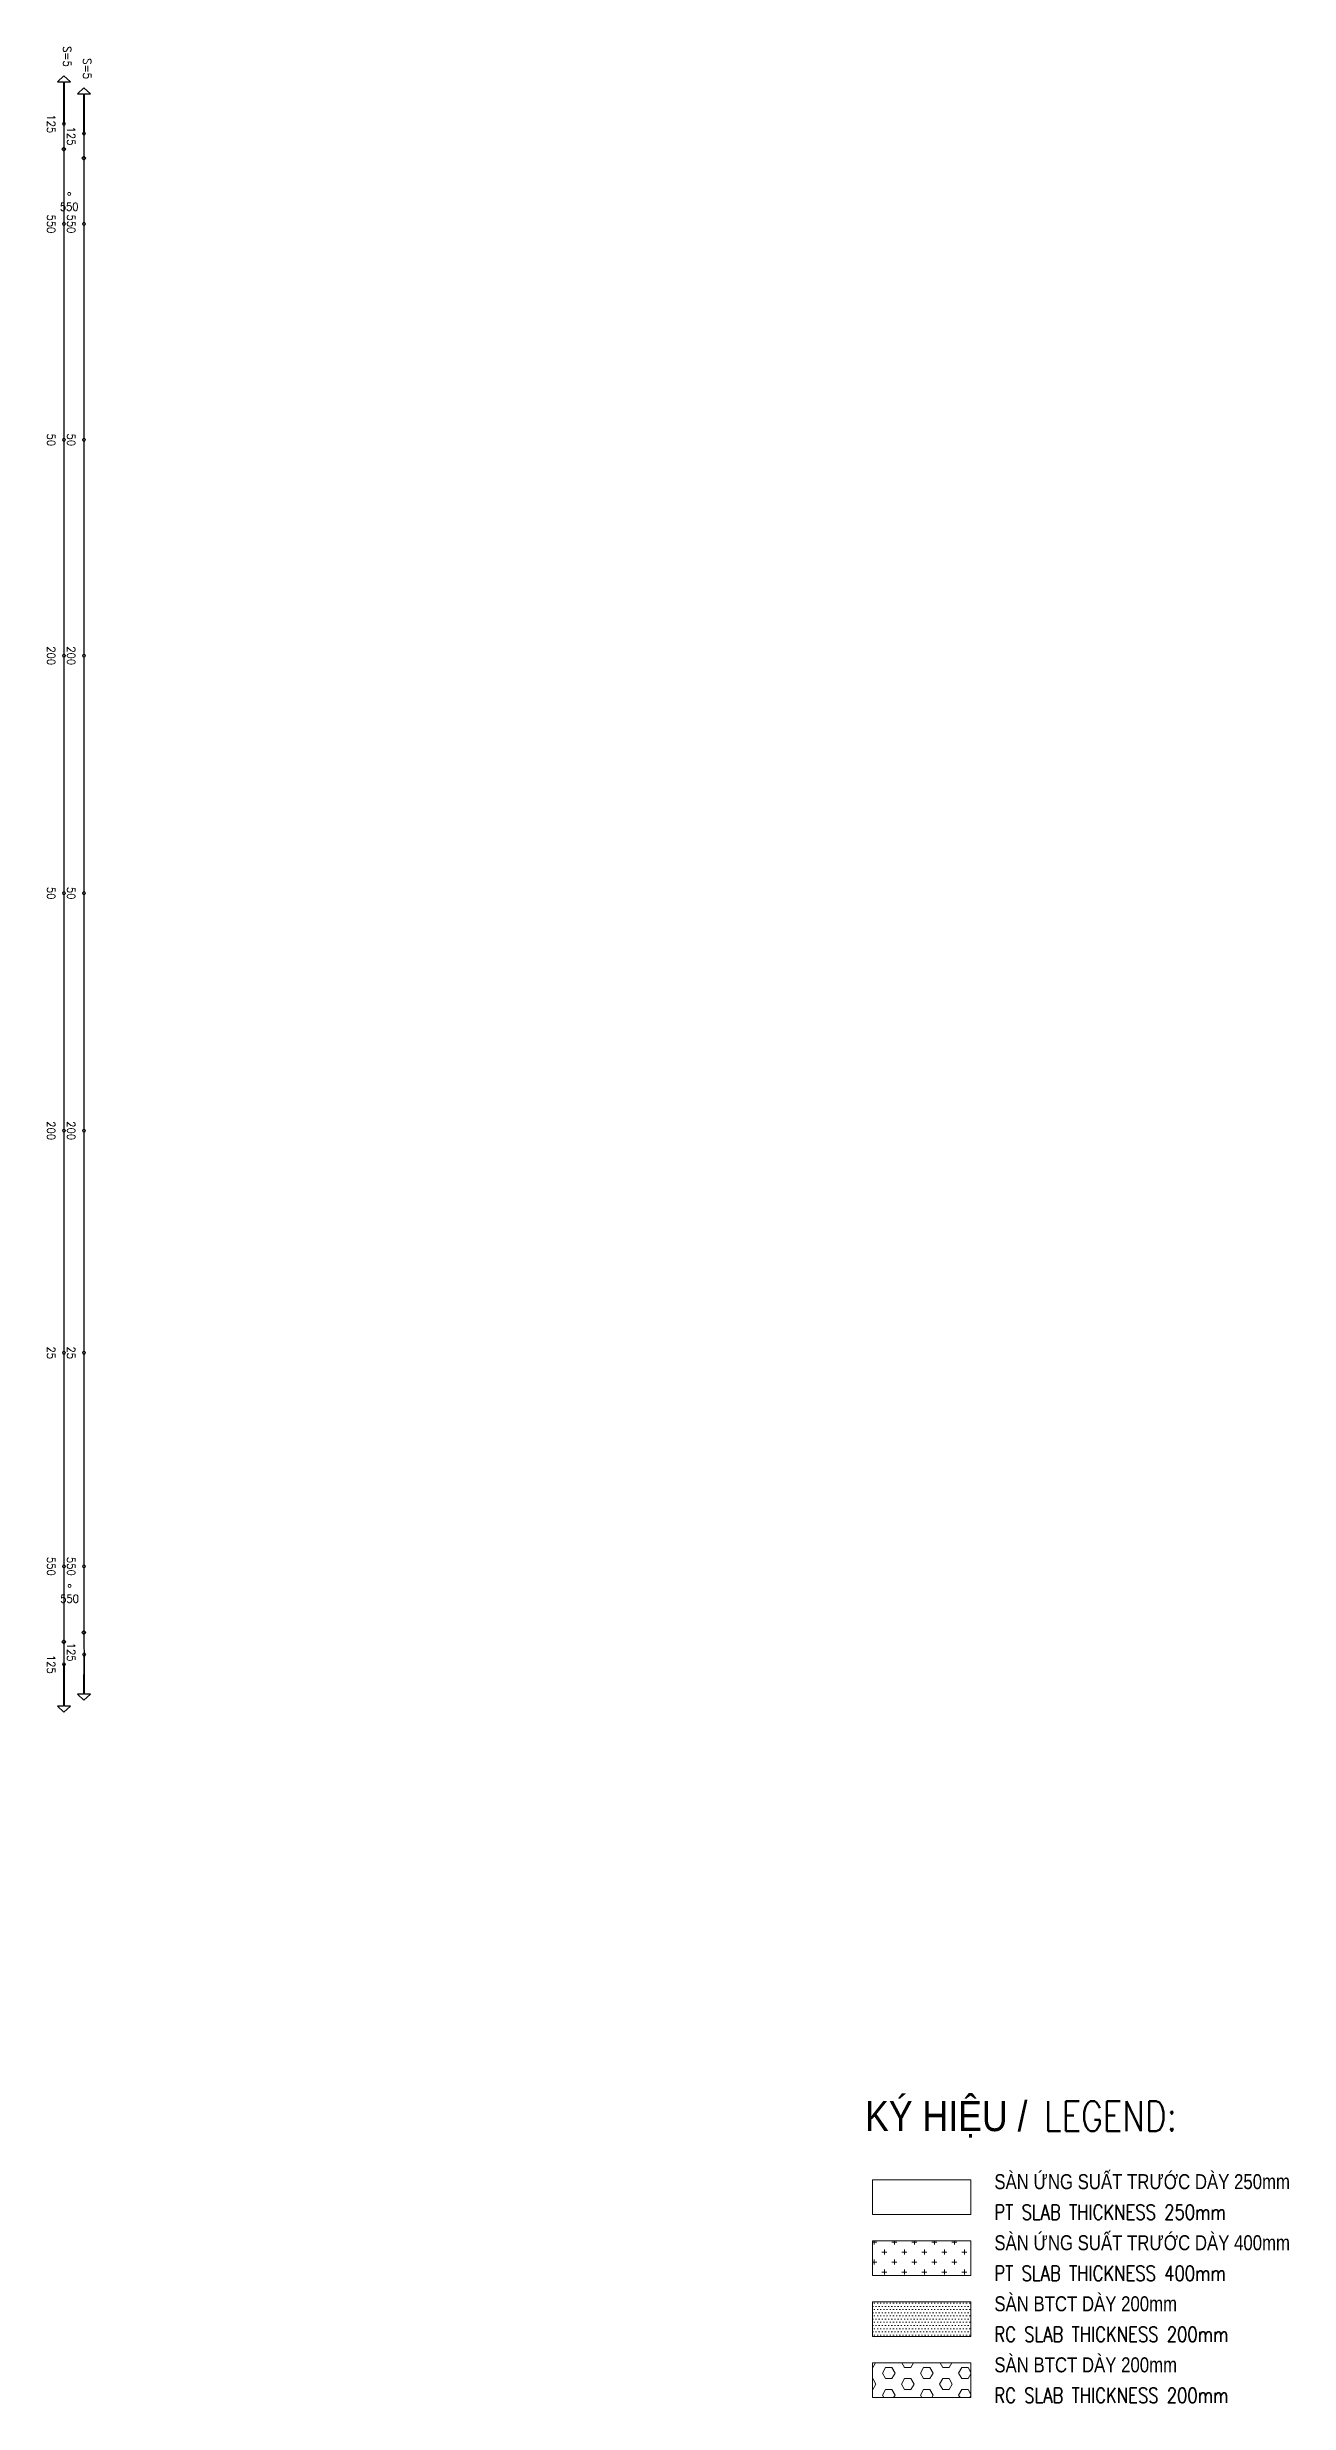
# Model space of a CAD drawing. Header units: millimetres. Extents: x -179076 to 493302, y -18667 to 80932.
# Drawn here: x 462280 to 493302, y 20291 to 79168 of the extents above; entities that cross this region are included whole.
import ezdxf
from ezdxf.enums import TextEntityAlignment as Align

# ---------------------------------------------------------------- set-up
doc = ezdxf.new("R2010")
doc.units = ezdxf.units.MM
for name, color, linetype, lineweight in [('$0$NDC_S_HATCH MATERIAL', 8, 'Continuous', 13), ('NDC_S_CONTINUOUS', 3, 'Continuous', 20), ('NDC_S_ENG TEXT', 2, 'Continuous', 20), ('NDC_S_HATCH MATERIAL', 8, 'Continuous', 13), ('NDC_S_VN TEXT', 7, 'Continuous', 20)]:
    doc.layers.add(name, color=color, linetype=linetype, lineweight=lineweight)
doc.layers.add('Current_plane_Tendon', color=7, linetype='Continuous', true_color=0xab0000)
doc.styles.add('NDC_EN TXT', font='romans.shx', dxfattribs={"width": 0.8})
doc.styles.add('NDC_VIE TXT', font='arial.ttf', dxfattribs={"width": 0.8})
doc.styles.get("Standard").update_dxf_attribs({"font": 'arial.ttf'})

# ---------------------------------------------------------------- blocks, each defined once
blk = doc.blocks.new('A$Cc1cc997c')
at = {"layer": 'Current_plane_Tendon', "color": 14, "linetype": 'Continuous', "true_color": 0xab0000}
for points, elevation in [([(58263, -449), (58263, 601), (58413, 601), (58251, 751), (58089, 601), (58239, 601), (58239, -449)], -112), ([(58763, -692), (58763, 297), (58913, 297), (58751, 447), (58589, 297), (58739, 297), (58739, -692)], -112), ([(58301, -1078), (58251, -1028), (58201, -1078), (58251, -1128), (58301, -1078)], 13), ([(58801, -1306), (58751, -1256), (58701, -1306), (58751, -1356), (58801, -1306)], 13), ([(58801, -38158), (58751, -38108), (58701, -38158), (58751, -38208), (58801, -38158)], 13), ([(58301, -38386), (58251, -38336), (58201, -38386), (58251, -38436), (58301, -38386)], 13), ([(58744, -38704), (58739, -39696), (58589, -39696), (58751, -39846), (58913, -39696), (58763, -39696), (58768, -38704)], -112), ([(58239, -38949), (58239, -39999), (58089, -39999), (58251, -40149), (58413, -39999), (58263, -39999), (58263, -38949)], -112)]:
    blk.add_lwpolyline(points, close=True, dxfattribs=dict(at, elevation=elevation))
for points, elevation in [([(58291, -449, 20, 20, 0), (58271, -414, 20, 20, 0), (58231, -414, 20, 20, 0), (58211, -449, 20, 20, 0), (58231, -484, 20, 20, 0), (58271, -484, 20, 20, 0)], -112), ([(58791, -692, 20, 20, 0), (58771, -657, 20, 20, 0), (58731, -657, 20, 20, 0), (58711, -692, 20, 20, 0), (58731, -726, 20, 20, 0), (58771, -726, 20, 20, 0)], -112), ([(58422, -2200, 20, 20, 0), (58402, -2165, 20, 20, 0), (58362, -2165, 20, 20, 0), (58342, -2200, 20, 20, 0), (58362, -2234, 20, 20, 0), (58402, -2234, 20, 20, 0)], -50), ([(58291, -2950, 20, 20, 0), (58271, -2916, 20, 20, 0), (58231, -2916, 20, 20, 0), (58211, -2950, 20, 20, 0), (58231, -2985, 20, 20, 0), (58271, -2985, 20, 20, 0)], -50), ([(58791, -2950, 20, 20, 0), (58771, -2916, 20, 20, 0), (58731, -2916, 20, 20, 0), (58711, -2950, 20, 20, 0), (58731, -2985, 20, 20, 0), (58771, -2985, 20, 20, 0)], -50), ([(58291, -8346, 20, 20, 0), (58271, -8311, 20, 20, 0), (58231, -8311, 20, 20, 0), (58211, -8346, 20, 20, 0), (58231, -8381, 20, 20, 0), (58271, -8381, 20, 20, 0)], -200), ([(58791, -8346, 20, 20, 0), (58771, -8311, 20, 20, 0), (58731, -8311, 20, 20, 0), (58711, -8346, 20, 20, 0), (58731, -8381, 20, 20, 0), (58771, -8381, 20, 20, 0)], -200), ([(58291, -13742, 20, 20, 0), (58271, -13707, 20, 20, 0), (58231, -13707, 20, 20, 0), (58211, -13742, 20, 20, 0), (58231, -13776, 20, 20, 0), (58271, -13776, 20, 20, 0)], -50), ([(58791, -13742, 20, 20, 0), (58771, -13707, 20, 20, 0), (58731, -13707, 20, 20, 0), (58711, -13742, 20, 20, 0), (58731, -13776, 20, 20, 0), (58771, -13776, 20, 20, 0)], -50), ([(58291, -19677, 20, 20, 0), (58271, -19642, 20, 20, 0), (58231, -19642, 20, 20, 0), (58211, -19677, 20, 20, 0), (58231, -19712, 20, 20, 0), (58271, -19712, 20, 20, 0)], -200), ([(58791, -19677, 20, 20, 0), (58771, -19642, 20, 20, 0), (58731, -19642, 20, 20, 0), (58711, -19677, 20, 20, 0), (58731, -19712, 20, 20, 0), (58771, -19712, 20, 20, 0)], -200), ([(58291, -25612, 20, 20, 0), (58271, -25578, 20, 20, 0), (58231, -25578, 20, 20, 0), (58211, -25612, 20, 20, 0), (58231, -25647, 20, 20, 0), (58271, -25647, 20, 20, 0)], -50), ([(58791, -25612, 20, 20, 0), (58771, -25578, 20, 20, 0), (58731, -25578, 20, 20, 0), (58711, -25612, 20, 20, 0), (58731, -25647, 20, 20, 0), (58771, -25647, 20, 20, 0)], -50), ([(58291, -31162, 20, 20, 0), (58271, -31128, 20, 20, 0), (58231, -31128, 20, 20, 0), (58211, -31162, 20, 20, 0), (58231, -31197, 20, 20, 0), (58271, -31197, 20, 20, 0)], -225), ([(58791, -31162, 20, 20, 0), (58771, -31128, 20, 20, 0), (58731, -31128, 20, 20, 0), (58711, -31162, 20, 20, 0), (58731, -31197, 20, 20, 0), (58771, -31197, 20, 20, 0)], -225), ([(58291, -36501, 20, 20, 0), (58271, -36467, 20, 20, 0), (58231, -36467, 20, 20, 0), (58211, -36501, 20, 20, 0), (58231, -36536, 20, 20, 0), (58271, -36536, 20, 20, 0)], -37), ([(58791, -36501, 20, 20, 0), (58771, -36467, 20, 20, 0), (58731, -36467, 20, 20, 0), (58711, -36501, 20, 20, 0), (58731, -36536, 20, 20, 0), (58771, -36536, 20, 20, 0)], -37), ([(58431, -36989, 20, 20, 0), (58411, -36954, 20, 20, 0), (58371, -36954, 20, 20, 0), (58351, -36989, 20, 20, 0), (58371, -37024, 20, 20, 0), (58411, -37024, 20, 20, 0)], -37), ([(58796, -38704, 20, 20, 0), (58776, -38669, 20, 20, 0), (58736, -38669, 20, 20, 0), (58716, -38704, 20, 20, 0), (58736, -38738, 20, 20, 0), (58776, -38738, 20, 20, 0)], -112), ([(58291, -38949, 20, 20, 0), (58271, -38915, 20, 20, 0), (58231, -38915, 20, 20, 0), (58211, -38949, 20, 20, 0), (58231, -38984, 20, 20, 0), (58271, -38984, 20, 20, 0)], -112)]:
    blk.add_lwpolyline(points, format="xyseb", close=True, dxfattribs=dict(at, elevation=elevation))
for points in [[(58251, -254, -137), (58251, -483, -124), (58251, -712, -112), (58251, -941, -101), (58251, -1170, -92), (58251, -1399, -84), (58251, -1806, -65), (58251, -2035, -60), (58251, -2264, -56), (58251, -2492, -52), (58251, -2721, -51), (58251, -2950, -50)], [(58751, -558, -137), (58751, -698, -139), (58751, -961, -112), (58751, -1162, -101), (58751, -1363, -92), (58751, -1564, -84), (58751, -1944, -65), (58751, -2145, -60), (58751, -2346, -56), (58751, -2548, -52), (58751, -2749, -51), (58751, -2950, -50)], [(58251, -2950, -50), (58251, -3625, -55), (58251, -4299, -69), (58251, -4974, -92), (58251, -5648, -125), (58251, -6323, -158), (58251, -6997, -181), (58251, -7671, -195), (58251, -8346, -200), (58251, -9020, -195), (58251, -9695, -181), (58251, -10369, -158), (58251, -11044, -125), (58251, -11718, -92), (58251, -12393, -69), (58251, -13067, -55), (58251, -13742, -50)], [(58751, -2950, -50), (58751, -3625, -55), (58751, -4299, -69), (58751, -4974, -92), (58751, -5648, -125), (58751, -6323, -158), (58751, -6997, -181), (58751, -7671, -195), (58751, -8346, -200), (58751, -9020, -195), (58751, -9695, -181), (58751, -10369, -158), (58751, -11044, -125), (58751, -11718, -92), (58751, -12393, -69), (58751, -13067, -55), (58751, -13742, -50)], [(58251, -13742, -50), (58251, -14484, -55), (58251, -15226, -69), (58251, -15967, -92), (58251, -16709, -125), (58251, -17451, -158), (58251, -18193, -181), (58251, -18935, -195), (58251, -19677, -200), (58251, -20419, -195), (58251, -21161, -181), (58251, -21903, -158), (58251, -22645, -125), (58251, -23387, -92), (58251, -24129, -69), (58251, -24871, -55), (58251, -25612, -50)], [(58751, -13742, -50), (58751, -14484, -55), (58751, -15226, -69), (58751, -15967, -92), (58751, -16709, -125), (58751, -17451, -158), (58751, -18193, -181), (58751, -18935, -195), (58751, -19677, -200), (58751, -20419, -195), (58751, -21161, -181), (58751, -21903, -158), (58751, -22645, -125), (58751, -23387, -92), (58751, -24129, -69), (58751, -24871, -55), (58751, -25612, -50)], [(58251, -25612, -50), (58251, -26306, -55), (58251, -27000, -72), (58251, -27694, -99), (58251, -28387, -138), (58251, -29081, -176), (58251, -29775, -203), (58251, -30469, -220), (58251, -31162, -225), (58251, -31856, -220), (58251, -32550, -203), (58251, -33244, -176), (58251, -33937, -138), (58251, -34631, -99), (58251, -35325, -72), (58251, -36019, -55), (58251, -36712, -50)], [(58751, -25612, -50), (58751, -26306, -55), (58751, -27000, -72), (58751, -27694, -99), (58751, -28387, -138), (58751, -29081, -176), (58751, -29775, -203), (58751, -30469, -220), (58751, -31162, -225), (58751, -31856, -220), (58751, -32550, -203), (58751, -33244, -176), (58751, -33937, -138), (58751, -34631, -99), (58751, -35325, -72), (58751, -36019, -55), (58751, -36712, -50)], [(58251, -36501, -37), (58251, -36727, -37), (58251, -36952, -40), (58251, -37178, -43), (58251, -37403, -49), (58251, -37629, -55), (58251, -38047, -76), (58251, -38273, -86), (58251, -38498, -97), (58251, -38724, -110), (58251, -38949, -124)], [(58751, -36501, -37), (58751, -36696, -37), (58751, -36891, -40), (58751, -37087, -43), (58751, -37282, -49), (58751, -37477, -55), (58751, -37672, -64), (58751, -38060, -86), (58751, -38255, -97), (58751, -38450, -110), (58756, -38704, -12)]]:
    blk.add_polyline3d(points, dxfattribs=at)
at = {"layer": 'Current_plane_Tendon', "color": 14, "linetype": 'Continuous', "true_color": 0xab0000, "char_height": 200, "attachment_point": 5, "rotation": 270}
for s, insert in [('\\FSTANDARD.shx;\xa0S=5', (58331, 1283, 1)), ('\\FSTANDARD.shx;\xa0S=5', (58831, 979, 1)), ('\\FSTANDARD.shx;125', (57931, -449, -124)), ('\\FSTANDARD.shx;125', (58431, -753, -124)), ('\\FSTANDARD.shx;550', (57931, -2950, -50)), ('\\FSTANDARD.shx;550', (58431, -2950, -50)), ('\\FSTANDARD.shx;50', (57931, -8346, -200)), ('\\FSTANDARD.shx;50', (58431, -8346, -200)), ('\\FSTANDARD.shx;200', (57931, -13742, -50)), ('\\FSTANDARD.shx;200', (58431, -13742, -50)), ('\\FSTANDARD.shx;50', (57931, -19677, -200)), ('\\FSTANDARD.shx;50', (58431, -19677, -200)), ('\\FSTANDARD.shx;200', (57931, -25612, -50)), ('\\FSTANDARD.shx;200', (58431, -25612, -50)), ('\\FSTANDARD.shx;25', (57931, -31162, -225)), ('\\FSTANDARD.shx;25', (58431, -31162, -225)), ('\\FSTANDARD.shx;550', (57931, -36501, -37)), ('\\FSTANDARD.shx;550', (58431, -36501, -37)), ('\\FSTANDARD.shx;125', (57931, -38949, -124)), ('\\FSTANDARD.shx;125', (58431, -38646, -124))]:
    blk.add_mtext(s, dxfattribs=dict(at, insert=insert))
at = {"layer": 'Current_plane_Tendon', "color": 14, "linetype": 'Continuous', "true_color": 0xab0000, "char_height": 200, "attachment_point": 5}
for insert in [(58382, -2520, -50), (58391, -37309, -37)]:
    blk.add_mtext('\\FSTANDARD.shx;550', dxfattribs=dict(at, insert=insert))

msp = doc.modelspace()

# ---------------------------------------------------------------- hatches: boundary and pattern name
at = {"layer": '$0$NDC_S_HATCH MATERIAL'}
h = msp.add_hatch(dxfattribs=at)
h.set_pattern_fill('DOTS', color=256, scale=50)
h.set_pattern_definition([(0, (378450, 0), (39.6875, 79.375), [0, -79.375])])
h.paths.add_polyline_path([(482900.3, 22814), (482900.3, 21949.9), (485358.6, 21949.9), (485358.6, 22814)])
h = msp.add_hatch(dxfattribs=at)
h.set_pattern_fill('HEX', color=256, scale=50)
h.set_pattern_definition([(0, (378450, 0), (0, 274.9631), [158.75, -317.5]), (120, (378450, 0), (-238.125, -137.4815), [158.75, -317.5]), (60, (378608.75, 0), (-238.125, 137.4815), [158.75, -317.5])])
h.paths.add_polyline_path([(482900.3, 21288), (482900.3, 20423.9), (485358.6, 20423.9), (485358.6, 21288)])
at = {"layer": 'NDC_S_HATCH MATERIAL', "ltscale": 500}
h = msp.add_hatch(dxfattribs=at)
h.set_pattern_fill('CROSS', color=256, scale=1000, pattern_type=2)
h.set_pattern_definition([(0, (375382.97, 5309.89), (250, 250), [125, -375]), (90, (375445.47, 5247.39), (-250, 250), [125, -375])])
h.paths.add_polyline_path([(482900.3, 24340), (482900.3, 23475.9), (485358.6, 23475.9), (485358.6, 24340)])

# ---------------------------------------------------------------- linework, layer by layer
at = {"layer": 'NDC_S_CONTINUOUS'}
for points in [[(482900.3, 25866), (485358.6, 25866), (485358.6, 25001.9), (482900.3, 25001.9)], [(482900.3, 24340), (485358.6, 24340), (485358.6, 23475.9), (482900.3, 23475.9)], [(482900.3, 22814), (485358.6, 22814), (485358.6, 21949.9), (482900.3, 21949.9)], [(482900.3, 21288), (485358.6, 21288), (485358.6, 20423.9), (482900.3, 20423.9)]]:
    msp.add_lwpolyline(points, close=True, dxfattribs=at)

# ---------------------------------------------------------------- block references
at = {"layer": 'NDC_S_VN TEXT'}
msp.add_blockref('A$Cc1cc997c', (404449.2, 77699.2), dxfattribs=at)

# ---------------------------------------------------------------- texts
at = {"layer": 'NDC_S_ENG TEXT', "attachment_point": 1, "line_spacing_factor": 0.7, "style": 'NDC_EN TXT'}
for s, insert, char_height in [('LEGEND:', (487187.2, 27833.5), 750), ('PT SLAB THICKNESS 250mm', (485944.5, 25244.2), 375), ('PT SLAB THICKNESS 400mm', (485944.5, 23718.2), 375), ('RC SLAB THICKNESS 200mm', (485944.5, 22192.2), 375), ('RC SLAB THICKNESS 200mm', (485944.5, 20666.2), 375)]:
    msp.add_mtext_dynamic_manual_height_columns(s, width=11151.525, gutter_width=10, heights=[0], dxfattribs=dict(at, insert=insert, char_height=char_height))
at = {"layer": 'NDC_S_VN TEXT', "style": 'NDC_VIE TXT', "width": 0.85}
msp.add_text('KÝ HIỆU /', height=750, dxfattribs=at).set_placement((482715.2, 27833.5), align=Align.TOP_LEFT)
at = {"layer": 'NDC_S_VN TEXT', "char_height": 375, "attachment_point": 1, "style": 'NDC_VIE TXT'}
for s, insert in [('SÀN ỨNG SUẤT TRƯỚC DÀY 250mm', (485944.5, 26007.6)), ('SÀN ỨNG SUẤT TRƯỚC DÀY 400mm', (485944.5, 24481.6)), ('SÀN BTCT DÀY 200mm', (485944.5, 22955.6)), ('SÀN BTCT DÀY 200mm', (485944.5, 21429.6))]:
    msp.add_mtext_dynamic_manual_height_columns(s, width=8485.707, gutter_width=10, heights=[0], dxfattribs=dict(at, insert=insert))

doc.saveas('drawing.dxf')
